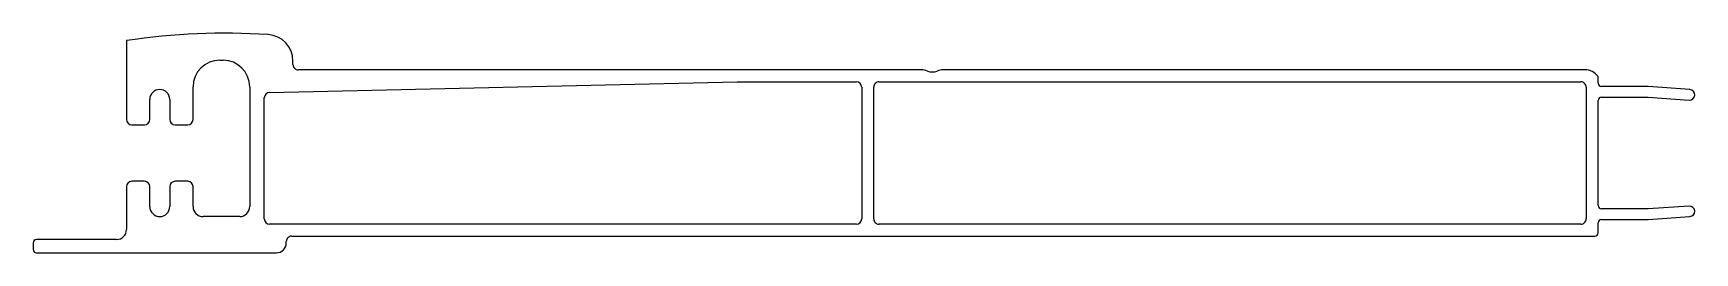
# Model space of a CAD drawing. Extents: x 1691 to 1941, y 2054 to 2087.
import ezdxf

# ---------------------------------------------------------------- set-up
doc = ezdxf.new("R2010")
doc.units = 0
doc.layers.get('0').update_dxf_attribs({"linetype": 'CONTINUOUS'})

msp = doc.modelspace()

# ---------------------------------------------------------------- linework, layer by layer
for p, q in [((1705.33, 2086.17), (1705.33, 2074.32)), ((1719.33, 2083.22), (1719.83, 2083.22)), ((1730.33, 2082.57), (1730.33, 2083.09)), ((1824.68, 2081.77), (1731.13, 2081.77)), ((1924.33, 2081.77), (1827.97, 2081.77)), ((1715.33, 2074.32), (1715.33, 2079.22)), ((1723.83, 2079.22), (1723.83, 2061.22)), ((1726.81, 2078.37), (1797.03, 2079.97)), ((1797.03, 2079.97), (1814.93, 2079.97)), ((1815.73, 2079.17), (1815.73, 2059.37)), ((1817.53, 2059.37), (1817.53, 2079.17)), ((1818.33, 2079.97), (1923.73, 2079.97)), ((1924.53, 2079.17), (1924.53, 2059.37)), ((1926.33, 2079.77), (1926.33, 2080.77)), ((1933.83, 2079.27), (1926.83, 2079.27)), ((1940.09, 2078.82), (1933.83, 2079.27)), ((1708.83, 2074.32), (1708.83, 2077.32)), ((1711.83, 2077.32), (1711.83, 2074.32)), ((1726.03, 2059.37), (1726.03, 2077.57)), ((1926.33, 2061.37), (1926.33, 2077.17)), ((1926.83, 2077.67), (1933.83, 2077.67)), ((1933.83, 2077.67), (1939.97, 2077.22)), ((1706.13, 2073.52), (1708.03, 2073.52)), ((1712.63, 2073.52), (1714.53, 2073.52)), ((1705.33, 2064.22), (1705.33, 2057.77)), ((1708.03, 2065.02), (1706.13, 2065.02)), ((1708.83, 2061.22), (1708.83, 2064.22)), ((1711.83, 2064.22), (1711.83, 2061.22)), ((1714.53, 2065.02), (1712.63, 2065.02)), ((1715.33, 2061.22), (1715.33, 2064.22)), ((1939.99, 2061.3), (1933.83, 2060.87)), ((1722.33, 2059.72), (1716.83, 2059.72)), ((1814.93, 2058.57), (1726.83, 2058.57)), ((1923.73, 2058.57), (1818.33, 2058.57)), ((1926.33, 2057.27), (1926.33, 2058.77)), ((1933.83, 2060.87), (1926.83, 2060.87)), ((1926.83, 2059.27), (1933.83, 2059.27)), ((1933.83, 2059.27), (1940.1, 2059.72)), ((1703.83, 2056.27), (1691.83, 2056.27)), ((1729.33, 2055.77), (1729.33, 2055.97)), ((1730.13, 2056.77), (1925.83, 2056.77)), ((1691.33, 2055.77), (1691.33, 2054.77)), ((1691.83, 2054.27), (1727.83, 2054.27))]:
    msp.add_line(p, q)
for centre, radius, start, end in [((1720.2, 1987.27), 100.01, 86.3424, 98.5534), ((1726.33, 2083.09), 4, 0, 86.3424), ((1719.33, 2079.22), 4, 90, 180), ((1719.83, 2079.22), 4, 0, 90), ((1731.13, 2082.57), 0.8, 180.0001, 270.0002), ((1824.68, 2079.27), 2.5, 68.6234, 90), ((1826.33, 2083.47), 2.01, 248.6234, 291.3766), ((1827.97, 2079.27), 2.5, 90, 111.3766), ((1924.33, 2079.27), 2.5, 36.8699, 90), ((1710.33, 2077.32), 1.5, 0, 180), ((1726.83, 2077.57), 0.8, 91.3052, 180), ((1814.93, 2079.17), 0.8, 0, 90), ((1818.33, 2079.17), 0.8, 89.9998, 179.9999), ((1923.73, 2079.17), 0.8, 0.0001, 90.0002), ((1926.83, 2079.77), 0.5, 180, 270), ((1940.03, 2078.02), 0.802, 265.8484, 85.8484), ((1926.83, 2077.17), 0.5, 90, 180), ((1706.13, 2074.32), 0.8, 180.0001, 269.9999), ((1708.03, 2074.32), 0.8, 269.9999, 359.9999), ((1712.63, 2074.32), 0.8, 180.0001, 269.9999), ((1714.53, 2074.32), 0.8, 269.9999, 359.9999), ((1706.13, 2064.22), 0.8, 90.0001, 179.9999), ((1708.03, 2064.22), 0.8, 0.0001, 90.0001), ((1712.63, 2064.22), 0.8, 90.0001, 179.9999), ((1714.53, 2064.22), 0.8, 0.0001, 90.0001), ((1710.33, 2061.22), 1.5, 180, 0), ((1716.83, 2061.22), 1.5, 180, 270), ((1722.33, 2061.22), 1.5, 270, 0), ((1926.83, 2061.37), 0.5, 179.9998, 270), ((1940.04, 2060.51), 0.789, 274.1182, 93.9532), ((1726.83, 2059.37), 0.8, 180, 270), ((1814.93, 2059.37), 0.8, 270, 360), ((1818.33, 2059.37), 0.8, 180.0001, 270.0002), ((1923.73, 2059.37), 0.8, 269.9998, 359.9999), ((1926.83, 2058.77), 0.5, 90, 180), ((1691.83, 2055.77), 0.5, 90, 180), ((1703.83, 2057.77), 1.5, 270, 0), ((1730.13, 2055.97), 0.8, 89.9998, 179.9999), ((1925.83, 2057.27), 0.5, 270, 0), ((1691.83, 2054.77), 0.5, 180, 270), ((1727.83, 2055.77), 1.5, 270, 0)]:
    msp.add_arc(centre, radius, start, end)

doc.saveas('drawing.dxf')
